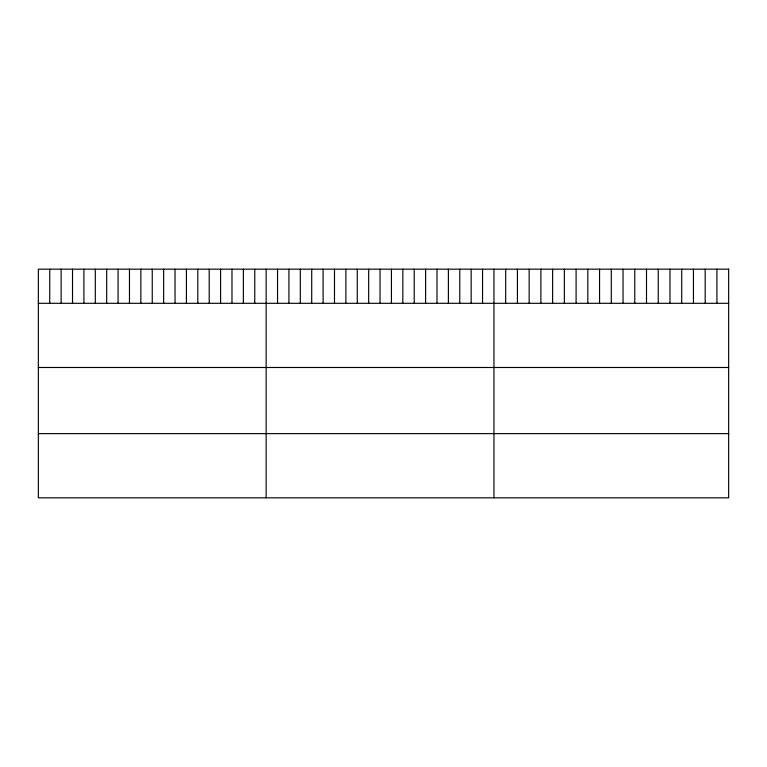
<?xml version="1.0" encoding="UTF-8"?>
<svg xmlns="http://www.w3.org/2000/svg" width="767" height="767" viewBox="0 0 767 767"><rect width="100%" height="100%" fill="white"/><g stroke="black" fill="none" stroke-linecap="round" stroke-linejoin="round"><path stroke-width="1.15" d="M38.35 303.301L728.65 303.301M38.35 367.489L728.65 367.489M38.35 433.633L728.65 433.633M716.915 269.169L716.915 303.301M705.18 269.169L705.18 303.301M693.445 269.169L693.445 303.301M681.71 269.169L681.71 303.301M669.974 269.169L669.974 303.301M658.239 269.169L658.239 303.301M646.504 269.169L646.504 303.301M634.769 269.169L634.769 303.301M623.034 269.169L623.034 303.301M611.299 269.169L611.299 303.301M599.564 269.169L599.564 303.301M587.829 269.169L587.829 303.301M576.094 269.169L576.094 303.301M564.359 269.169L564.359 303.301M552.623 269.169L552.623 303.301M540.888 269.169L540.888 303.301M529.153 269.169L529.153 303.301M517.418 269.169L517.418 303.301M505.683 269.169L505.683 303.301M493.948 269.169L493.948 497.831M482.558 269.169L482.558 303.301M471.168 269.169L471.168 303.301M459.778 269.169L459.778 303.301M448.388 269.169L448.388 303.301M436.998 269.169L436.998 303.301M425.608 269.169L425.608 303.301M414.218 269.169L414.218 303.301M402.828 269.169L402.828 303.301M391.438 269.169L391.438 303.301M380.048 269.169L380.048 303.301M368.659 269.169L368.659 303.301M357.269 269.169L357.269 303.301M345.879 269.169L345.879 303.301M334.489 269.169L334.489 303.301M323.099 269.169L323.099 303.301M311.709 269.169L311.709 303.301M300.319 269.169L300.319 303.301M288.929 269.169L288.929 303.301M277.539 269.169L277.539 303.301M266.149 269.169L266.149 497.831M254.759 269.169L254.759 303.301M243.369 269.169L243.369 303.301M231.979 269.169L231.979 303.301M220.589 269.169L220.589 303.301M209.199 269.169L209.199 303.301M197.809 269.169L197.809 303.301M186.419 269.169L186.419 303.301M175.029 269.169L175.029 303.301M163.639 269.169L163.639 303.301M152.25 269.169L152.25 303.301M140.86 269.169L140.86 303.301M129.47 269.169L129.47 303.301M118.08 269.169L118.08 303.301M106.69 269.169L106.69 303.301M95.3 269.169L95.3 303.301M83.91 269.169L83.91 303.301M72.52 269.169L72.52 303.301M61.13 269.169L61.13 303.301M49.74 269.169L49.74 303.301M728.65 269.169L38.35 269.169L38.35 497.831L728.65 497.831L728.65 269.169"/></g></svg>
